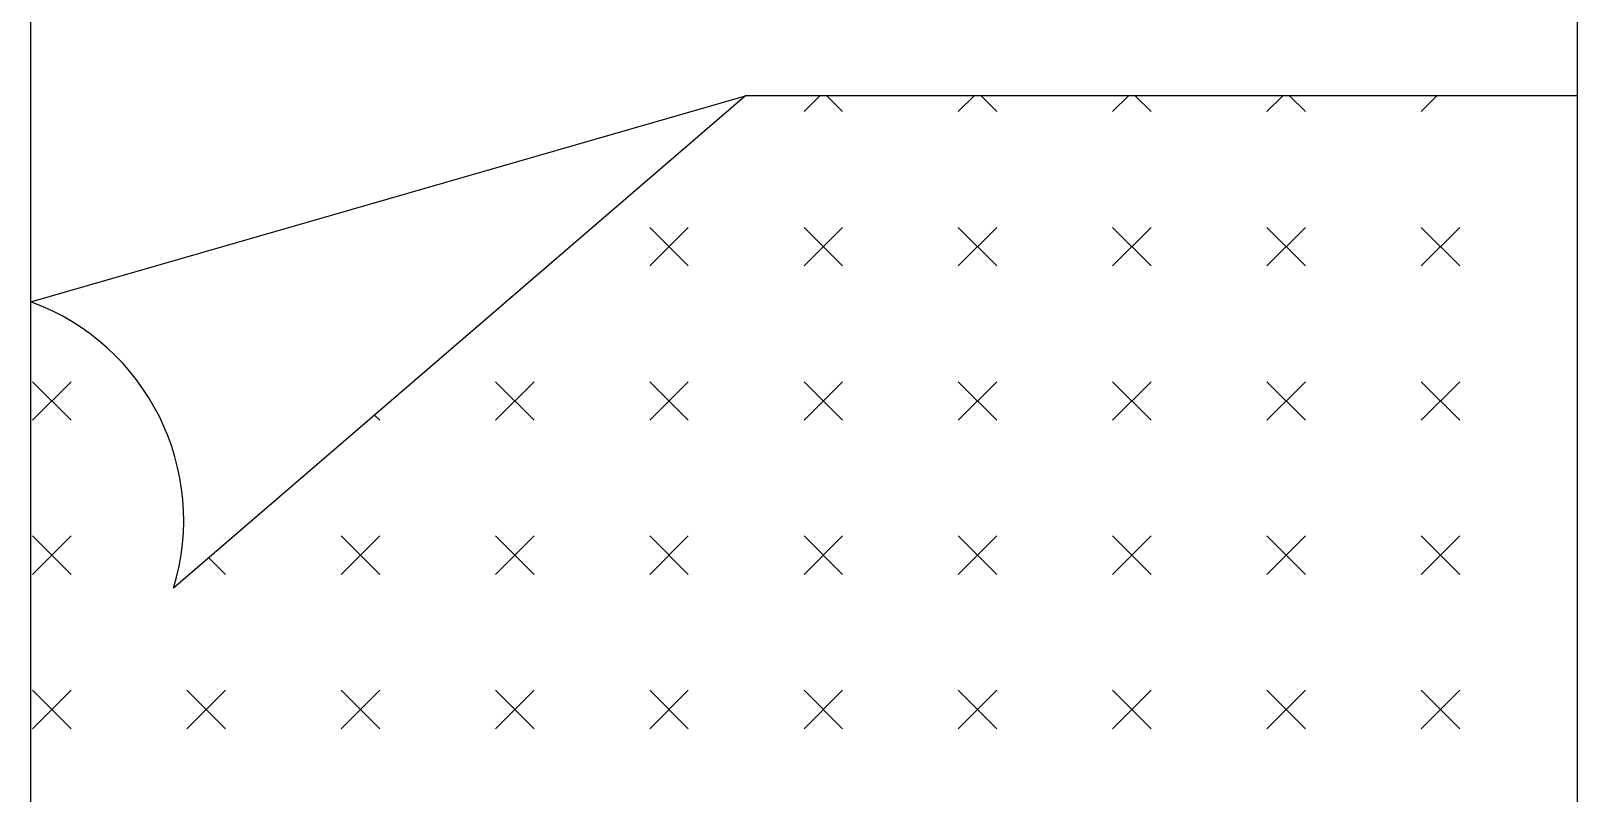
# Model space of a CAD drawing. Header units: inches. Extents: x 8.1 to 50.6, y 12.7 to 37.5.
# Drawn here: x 21.412 to 22.312, y 27.88 to 28.323 of the extents above; entities that cross this region are included whole.
import ezdxf

# ---------------------------------------------------------------- set-up
doc = ezdxf.new("R2010")
doc.units = ezdxf.units.IN
doc.header["$MEASUREMENT"] = 0
doc.layers.add('4', color=4, linetype='Continuous')

msp = doc.modelspace()

# ---------------------------------------------------------------- linework, layer by layer
at = {"layer": '4'}
for p, q in [((21.41217, 28.1655), (21.8281, 28.2855)), ((21.8281, 28.2855), (21.49517, 27.99886)), ((22.31217, 28.2855), (21.8281, 28.2855)), ((21.86219, 28.27627), (21.87142, 28.2855)), ((21.87541, 28.2855), (21.88464, 28.27627)), ((21.952, 28.27627), (21.96122, 28.2855)), ((21.96522, 28.2855), (21.97445, 28.27627)), ((22.0418, 28.27627), (22.05103, 28.2855)), ((22.05502, 28.2855), (22.06425, 28.27627)), ((22.1316, 28.27627), (22.14083, 28.2855)), ((22.14482, 28.2855), (22.15405, 28.27627)), ((22.2214, 28.27627), (22.23063, 28.2855)), ((21.77239, 28.18647), (21.79484, 28.20892)), ((21.77239, 28.20892), (21.79484, 28.18647)), ((21.86219, 28.18647), (21.88464, 28.20892)), ((21.86219, 28.20892), (21.88464, 28.18647)), ((21.952, 28.18647), (21.97445, 28.20892)), ((21.952, 28.20892), (21.97445, 28.18647)), ((22.0418, 28.18647), (22.06425, 28.20892)), ((22.0418, 28.20892), (22.06425, 28.18647)), ((22.1316, 28.18647), (22.15405, 28.20892)), ((22.1316, 28.20892), (22.15405, 28.18647)), ((22.2214, 28.18647), (22.24385, 28.20892)), ((22.2214, 28.20892), (22.24385, 28.18647)), ((21.41318, 28.09667), (21.43563, 28.11912)), ((21.41318, 28.11912), (21.43563, 28.09667)), ((21.68259, 28.09667), (21.70504, 28.11912)), ((21.68259, 28.11912), (21.70504, 28.09667)), ((21.77239, 28.09667), (21.79484, 28.11912)), ((21.77239, 28.11912), (21.79484, 28.09667)), ((21.86219, 28.09667), (21.88464, 28.11912)), ((21.86219, 28.11912), (21.88464, 28.09667)), ((21.952, 28.09667), (21.97445, 28.11912)), ((21.952, 28.11912), (21.97445, 28.09667)), ((22.0418, 28.09667), (22.06425, 28.11912)), ((22.0418, 28.11912), (22.06425, 28.09667)), ((22.1316, 28.09667), (22.15405, 28.11912)), ((22.1316, 28.11912), (22.15405, 28.09667)), ((22.2214, 28.09667), (22.24385, 28.11912)), ((22.2214, 28.11912), (22.24385, 28.09667)), ((21.61224, 28.09966), (21.61524, 28.09667)), ((21.41318, 28.00686), (21.43563, 28.02931)), ((21.41318, 28.02931), (21.43563, 28.00686)), ((21.59278, 28.00686), (21.61524, 28.02931)), ((21.59278, 28.02931), (21.61524, 28.00686)), ((21.68259, 28.00686), (21.70504, 28.02931)), ((21.68259, 28.02931), (21.70504, 28.00686)), ((21.77239, 28.00686), (21.79484, 28.02931)), ((21.77239, 28.02931), (21.79484, 28.00686)), ((21.86219, 28.00686), (21.88464, 28.02931)), ((21.86219, 28.02931), (21.88464, 28.00686)), ((21.952, 28.00686), (21.97445, 28.02931)), ((21.952, 28.02931), (21.97445, 28.00686)), ((22.0418, 28.00686), (22.06425, 28.02931)), ((22.0418, 28.02931), (22.06425, 28.00686)), ((22.1316, 28.00686), (22.15405, 28.02931)), ((22.1316, 28.02931), (22.15405, 28.00686)), ((22.2214, 28.00686), (22.24385, 28.02931)), ((22.2214, 28.02931), (22.24385, 28.00686)), ((21.51573, 28.01657), (21.52543, 28.00686)), ((21.41318, 27.91706), (21.43563, 27.93951)), ((21.41318, 27.93951), (21.43563, 27.91706)), ((21.50298, 27.91706), (21.52543, 27.93951)), ((21.50298, 27.93951), (21.52543, 27.91706)), ((21.59278, 27.91706), (21.61524, 27.93951)), ((21.59278, 27.93951), (21.61524, 27.91706)), ((21.68259, 27.91706), (21.70504, 27.93951)), ((21.68259, 27.93951), (21.70504, 27.91706)), ((21.77239, 27.91706), (21.79484, 27.93951)), ((21.77239, 27.93951), (21.79484, 27.91706)), ((21.86219, 27.91706), (21.88464, 27.93951)), ((21.86219, 27.93951), (21.88464, 27.91706)), ((21.952, 27.91706), (21.97445, 27.93951)), ((21.952, 27.93951), (21.97445, 27.91706)), ((22.0418, 27.91706), (22.06425, 27.93951)), ((22.0418, 27.93951), (22.06425, 27.91706)), ((22.1316, 27.91706), (22.15405, 27.93951)), ((22.1316, 27.93951), (22.15405, 27.91706)), ((22.2214, 27.91706), (22.24385, 27.93951)), ((22.2214, 27.93951), (22.24385, 27.91706))]:
    msp.add_line(p, q, dxfattribs=at)
for points in [[(21.41217, 28.8301), (22.31217, 28.8301), (22.31217, 27.0301, -0.414214), (22.21217, 26.9301)], [(21.51217, 26.9301, -0.414214), (21.41217, 27.0301), (21.41217, 28.8301)]]:
    msp.add_lwpolyline(points, format="xyb", dxfattribs=at)
msp.add_arc((21.36594, 28.03849), 0.13517, 342.95332, 69.99879, dxfattribs=at)

doc.saveas('drawing.dxf')
